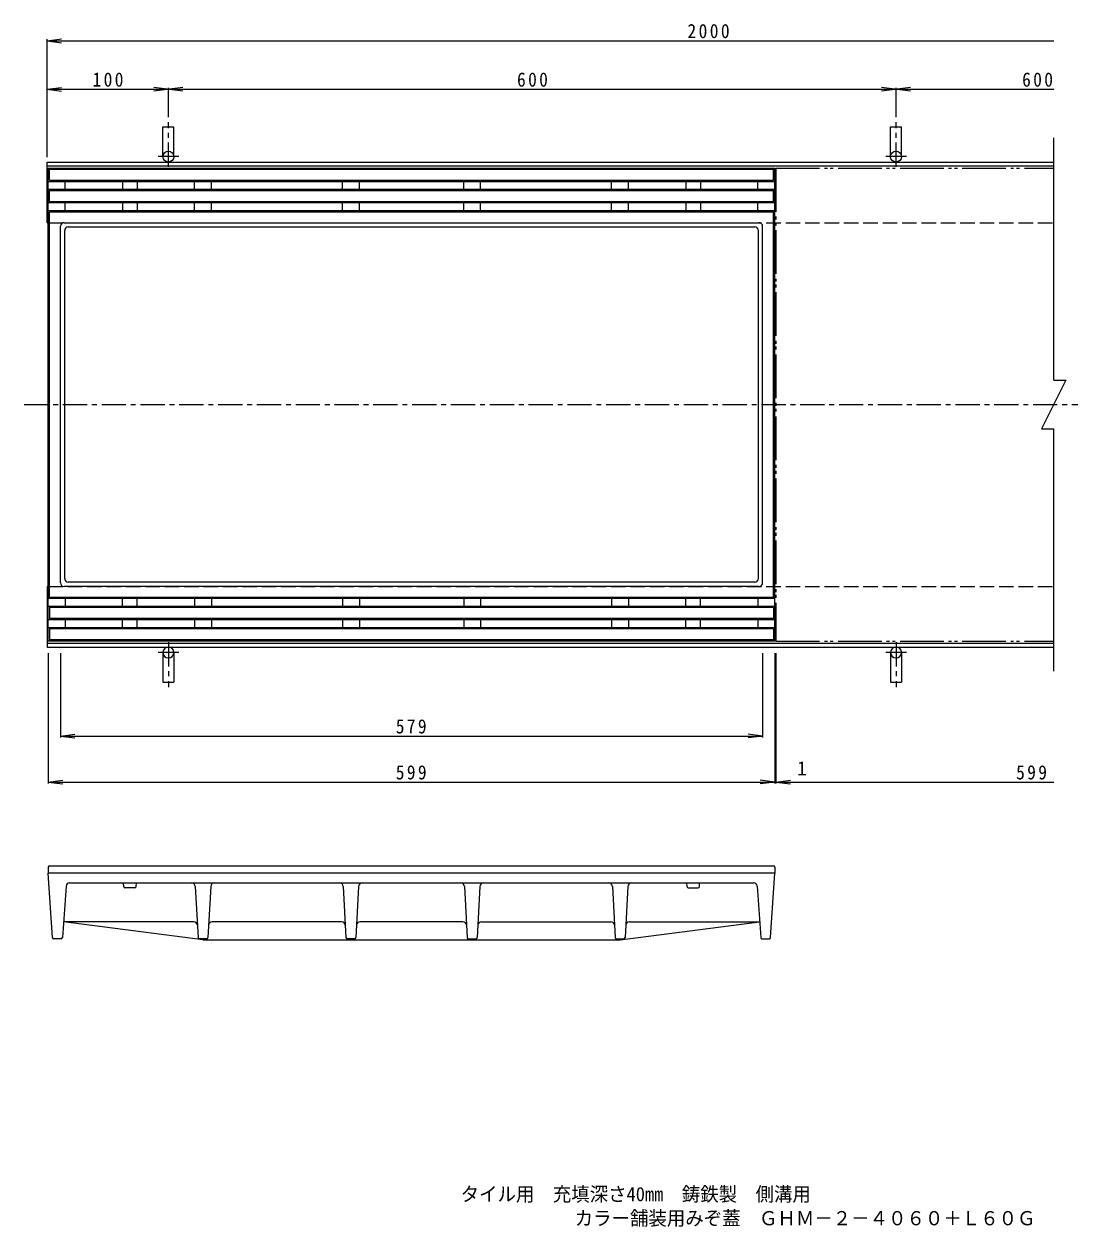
# Model space of a CAD drawing. Units: millimetres, scale not verified. Extents: x -695 to 698, y -548 to 444.
# Drawn here: x -695 to 174, y -548 to 444 of the extents above; entities that cross this region are included whole.
import ezdxf
from ezdxf.enums import TextEntityAlignment as Align

# ---------------------------------------------------------------- set-up
doc = ezdxf.new("R2010")
doc.units = ezdxf.units.MM
doc.header["$LTSCALE"] = 4
for name, pattern in [('CHAIN1', [8, 5, -1, 1, -1]), ('DASHED3', [4, 3, -1]), ('DOUBLE_CHAIN2', [12.8, 9, -1, 0.6, -0.6, 0.6, -1])]:
    doc.linetypes.add(name, pattern=pattern)
for name, color, linetype, lineweight in [('0-0', 3, 'Continuous', 9), ('0-1', 2, 'Continuous', 9), ('0-F', 7, 'Continuous', 9)]:
    doc.layers.add(name, color=color, linetype=linetype, lineweight=lineweight)
doc.layers.add('F-5', color=3, linetype='Continuous')
doc.styles.add('ＭＳ ゴシック', font='')
doc.styles.get('ＭＳ ゴシック').set_extended_font_data('MS Gothic')

msp = doc.modelspace()

# ---------------------------------------------------------------- linework, layer by layer
at = {"layer": '0-0'}
for p, q in [((-674.644, 325.151), (-75.644, 325.151)), ((-674.644, -64.849), (-674.644, 325.151)), ((-673.644, 324.151), (-76.645, 324.151)), ((-673.644, 315.151), (-673.644, 324.151)), ((-76.645, 315.151), (-76.645, 324.151)), ((-75.644, -64.849), (-75.644, 325.151)), ((-674.644, 314.151), (-75.644, 314.151)), ((-674.644, 307.651), (-75.644, 307.651)), ((-673.644, 315.151), (-76.645, 315.151)), ((-660.644, 307.651), (-660.644, 314.151)), ((-613.394, 314.151), (-613.394, 307.651)), ((-601.394, 314.151), (-601.394, 307.651)), ((-554.144, 307.651), (-554.144, 314.151)), ((-540.145, 307.651), (-540.145, 314.151)), ((-432.144, 307.651), (-432.144, 314.151)), ((-418.144, 307.651), (-418.144, 314.151)), ((-332.144, 307.651), (-332.144, 314.151)), ((-318.144, 307.651), (-318.144, 314.151)), ((-210.145, 307.651), (-210.145, 314.151)), ((-196.144, 307.651), (-196.144, 314.151)), ((-148.895, 314.151), (-148.895, 307.651)), ((-136.894, 314.151), (-136.894, 307.651)), ((-89.644, 307.651), (-89.644, 314.151)), ((-673.644, 306.651), (-76.645, 306.651)), ((-673.644, 297.651), (-673.644, 306.651)), ((-673.644, 297.651), (-76.645, 297.651)), ((-76.645, 297.651), (-76.645, 306.651)), ((-674.644, 296.651), (-75.644, 296.651)), ((-674.644, 290.151), (-75.644, 290.151)), ((-673.644, 289.151), (-76.645, 289.151)), ((-673.644, -28.849), (-673.644, 289.151)), ((-660.644, 290.151), (-660.644, 296.651)), ((-613.394, 296.651), (-613.394, 290.15)), ((-601.394, 296.651), (-601.394, 290.15)), ((-554.144, 290.151), (-554.144, 296.651)), ((-540.145, 290.151), (-540.145, 296.651)), ((-432.144, 290.151), (-432.144, 296.651)), ((-418.144, 290.151), (-418.144, 296.651)), ((-332.144, 290.151), (-332.144, 296.651)), ((-318.144, 290.151), (-318.144, 296.651)), ((-210.145, 290.151), (-210.145, 296.651)), ((-196.144, 290.151), (-196.144, 296.651)), ((-148.895, 296.651), (-148.895, 290.15)), ((-136.894, 296.651), (-136.894, 290.15)), ((-89.644, 290.151), (-89.644, 296.651)), ((-76.645, -28.849), (-76.645, 289.151)), ((-661.644, 280.151), (-88.644, 280.151)), ((-664.644, -16.849), (-664.644, 277.151)), ((-661.144, -13.349), (-661.144, 273.651)), ((-658.144, 276.651), (-92.144, 276.651)), ((-89.144, -13.349), (-89.144, 273.651)), ((-85.644, -16.849), (-85.644, 277.151)), ((-92.144, -16.349), (-658.144, -16.349)), ((-76.645, -28.849), (-673.644, -28.849)), ((-88.644, -19.849), (-661.644, -19.849)), ((-75.644, -29.849), (-674.644, -29.849)), ((-75.644, -36.349), (-674.644, -36.349)), ((-76.645, -37.349), (-673.644, -37.349)), ((-673.644, -37.349), (-673.644, -46.349)), ((-660.644, -29.849), (-660.644, -36.349)), ((-613.394, -36.349), (-613.394, -29.849)), ((-601.394, -36.349), (-601.394, -29.849)), ((-554.144, -29.849), (-554.144, -36.349)), ((-540.145, -29.849), (-540.145, -36.349)), ((-432.144, -29.849), (-432.144, -36.349)), ((-418.144, -29.849), (-418.144, -36.349)), ((-332.144, -29.849), (-332.144, -36.349)), ((-318.144, -29.849), (-318.144, -36.349)), ((-210.145, -29.849), (-210.145, -36.349)), ((-196.144, -29.849), (-196.144, -36.349)), ((-148.895, -36.349), (-148.895, -29.849)), ((-136.894, -36.349), (-136.894, -29.849)), ((-89.644, -29.849), (-89.644, -36.349)), ((-76.645, -37.349), (-76.645, -46.349)), ((-75.644, -47.349), (-674.644, -47.349)), ((-76.645, -46.349), (-673.644, -46.349)), ((-660.644, -47.349), (-660.644, -53.849)), ((-613.394, -53.849), (-613.394, -47.349)), ((-601.394, -53.849), (-601.394, -47.349)), ((-554.144, -47.349), (-554.144, -53.849)), ((-540.145, -47.349), (-540.145, -53.849)), ((-432.144, -47.349), (-432.144, -53.849)), ((-418.144, -47.349), (-418.144, -53.849)), ((-332.144, -47.349), (-332.144, -53.849)), ((-318.144, -47.349), (-318.144, -53.849)), ((-210.145, -47.349), (-210.145, -53.849)), ((-196.144, -47.349), (-196.144, -53.849)), ((-148.895, -53.849), (-148.895, -47.349)), ((-136.894, -53.849), (-136.894, -47.349)), ((-89.644, -47.349), (-89.644, -53.849)), ((-75.644, -53.849), (-674.644, -53.849)), ((-76.645, -54.849), (-673.644, -54.849)), ((-673.644, -54.849), (-673.644, -63.849)), ((-76.645, -54.849), (-76.645, -63.849)), ((-75.644, -64.849), (-674.644, -64.849)), ((-76.645, -63.849), (-673.644, -63.849)), ((-674.644, -251.373), (-674.644, -256.373)), ((-671.205, -309.438), (-674.644, -256.373)), ((-75.645, -256.373), (-674.644, -256.373)), ((-673.644, -250.373), (-76.645, -250.373)), ((-79.084, -309.438), (-75.645, -256.373)), ((-75.645, -251.373), (-75.645, -256.373)), ((-660.058, -267.159), (-663.078, -309.445)), ((-657.065, -264.373), (-93.224, -264.373)), ((-612.471, -267.456), (-612.728, -264.373)), ((-602.318, -267.456), (-602.061, -264.373)), ((-553.542, -267.207), (-551.197, -309.429)), ((-540.746, -267.207), (-543.092, -309.429)), ((-431.543, -267.207), (-429.197, -309.429)), ((-418.746, -267.207), (-421.092, -309.429)), ((-331.543, -267.207), (-329.197, -309.429)), ((-318.746, -267.207), (-321.092, -309.429)), ((-209.543, -267.207), (-207.197, -309.429)), ((-196.746, -267.207), (-199.092, -309.429)), ((-147.971, -267.456), (-148.228, -264.373)), ((-137.818, -267.456), (-137.561, -264.373)), ((-90.231, -267.159), (-87.211, -309.445)), ((-603.315, -268.373), (-611.474, -268.373)), ((-146.974, -268.373), (-138.815, -268.373)), ((-554.76, -296.373), (-662.144, -296.373)), ((-547.144, -311.373), (-662.144, -296.373)), ((-432.76, -296.373), (-539.529, -296.373)), ((-332.76, -296.373), (-417.529, -296.373)), ((-317.529, -296.373), (-210.76, -296.373)), ((-195.529, -296.373), (-88.145, -296.373)), ((-664.076, -310.373), (-670.207, -310.373)), ((-544.09, -310.373), (-550.198, -310.373)), ((-422.091, -310.373), (-428.198, -310.373)), ((-328.198, -310.373), (-322.091, -310.373)), ((-206.199, -310.373), (-200.091, -310.373)), ((-86.213, -310.373), (-80.082, -310.373))]:
    msp.add_line(p, q, dxfattribs=at)
at = {"layer": '0-0', "linetype": 'DOUBLE_CHAIN2'}
for p, q in [((-74.644, 325.151), (154.356, 325.151)), ((-74.644, 325.151), (-74.644, -64.849)), ((-74.644, -64.849), (154.356, -64.849))]:
    msp.add_line(p, q, dxfattribs=at)
at = {"layer": '0-0', "linetype": 'CHAIN1'}
msp.add_line((-694.644, 130.151), (174.355, 130.151), dxfattribs=at)
at = {"layer": '0-0'}
msp.add_lwpolyline([(-547.144, -311.373), (-203.145, -311.373), (-88.145, -296.373)], dxfattribs=at)
for centre, radius, start, end in [((-661.644, 277.151), 3, 89.99998, 180), ((-88.644, 277.151), 3, 0, 90), ((-658.144, 273.651), 3, 89.99998, 180), ((-92.144, 273.651), 3, 0, 90), ((-661.644, -16.849), 3, 180, 270), ((-658.144, -13.349), 3, 180, 270), ((-92.144, -13.349), 3, 270, 0), ((-88.644, -16.849), 3, 270, 0), ((-673.644, -251.373), 1, 90, 180), ((-76.645, -251.373), 1, 0, 90), ((-657.065, -267.373), 3, 90, 175.91396), ((-611.474, -267.373), 1, 184.76341, 270), ((-603.315, -267.373), 1, 270, 355.23659), ((-556.538, -267.373), 3, 3.18019, 90), ((-537.751, -267.373), 3, 90, 176.81981), ((-434.538, -267.373), 3, 3.18019, 90), ((-415.751, -267.373), 3, 90, 176.81981), ((-334.538, -267.373), 3, 3.18019, 90), ((-315.751, -267.373), 3, 90, 176.81981), ((-212.538, -267.373), 3, 3.18019, 90), ((-193.751, -267.373), 3, 90, 176.81981), ((-146.974, -267.373), 1, 184.76341, 270), ((-138.815, -267.373), 1, 270, 355.23659), ((-93.224, -267.373), 3, 4.08604, 90), ((-554.76, -299.373), 3, 3.18019, 90), ((-539.529, -299.373), 3, 90, 176.81981), ((-432.76, -299.373), 3, 3.18019, 90), ((-417.529, -299.373), 3, 90, 176.81981), ((-332.76, -299.373), 3, 3.18019, 90), ((-317.529, -299.373), 3, 90, 176.81981), ((-210.76, -299.373), 3, 3.18019, 90), ((-195.529, -299.373), 3, 90, 176.81981), ((-670.207, -309.373), 1, 183.7085, 270), ((-664.076, -309.373), 1, 270, 355.91347), ((-550.198, -309.373), 1, 183.18015, 270), ((-544.09, -309.373), 1, 270, 356.81985), ((-428.198, -309.373), 1, 183.18015, 270), ((-422.091, -309.373), 1, 270, 356.81985), ((-328.198, -309.373), 1, 183.18015, 270), ((-322.091, -309.373), 1, 270, 356.81985), ((-206.199, -309.373), 1, 183.18015, 270), ((-200.091, -309.373), 1, 270, 356.81985), ((-86.213, -309.373), 1, 184.08653, 270), ((-80.082, -309.373), 1, 270, 356.2915)]:
    msp.add_arc(centre, radius, start, end, dxfattribs=at)
at = {"layer": '0-1'}
for p, q in [((-580.144, 334.654), (-580.144, 359.151)), ((-580.144, 359.151), (-571.144, 359.151)), ((-571.144, 334.651), (-571.144, 359.151)), ((19.855, 359.151), (28.855, 359.151)), ((19.855, 334.654), (19.855, 359.151)), ((28.855, 334.651), (28.855, 359.151)), ((154.356, 150.151), (154.356, 350.151)), ((-675.645, 280.151), (-675.645, 330.151)), ((-675.645, 330.151), (154.356, 330.151)), ((-675.645, 326.951), (154.356, 326.951)), ((-675.645, 280.151), (-674.644, 280.151)), ((154.356, -89.849), (154.356, 110.151)), ((-675.645, -19.849), (-675.645, -69.849)), ((-675.645, -19.849), (-674.644, -19.849)), ((-675.645, -66.649), (154.356, -66.649)), ((-675.645, -69.849), (154.356, -69.849)), ((-580.144, -74.353), (-580.144, -98.849)), ((-571.144, -74.349), (-571.144, -98.849)), ((19.855, -74.353), (19.855, -98.849)), ((28.855, -74.349), (28.855, -98.849)), ((-580.144, -98.849), (-571.144, -98.849)), ((19.855, -98.849), (28.855, -98.849))]:
    msp.add_line(p, q, dxfattribs=at)
at = {"layer": '0-1', "linetype": 'CHAIN1'}
for p, q in [((-575.645, 326.151), (-575.645, 363.151)), ((24.355, 326.151), (24.355, 363.151)), ((-567.145, 334.651), (-584.144, 334.651)), ((32.855, 334.651), (15.856, 334.651)), ((-575.645, -65.849), (-575.645, -102.849)), ((24.355, -65.849), (24.355, -102.849)), ((-567.145, -74.349), (-584.144, -74.349)), ((32.855, -74.349), (15.856, -74.349))]:
    msp.add_line(p, q, dxfattribs=at)
at = {"layer": '0-1', "linetype": 'DASHED3'}
for p, q in [((-674.644, 280.151), (154.356, 280.151)), ((-674.644, -19.849), (154.356, -19.849))]:
    msp.add_line(p, q, dxfattribs=at)
at = {"layer": '0-1'}
msp.add_lwpolyline([(154.356, 150.151), (164.356, 150.151), (144.355, 110.151), (154.356, 110.151)], dxfattribs=at)
for centre in [(-575.645, 334.651), (24.355, 334.651)]:
    msp.add_circle(centre, 4.5, dxfattribs=at)
for centre in [(-575.645, -74.349), (24.355, -74.349)]:
    msp.add_arc(centre, 4.5, 1.40329, 0, dxfattribs=at)
at = {"layer": '0-F'}
for p, q in [((-675.645, 430.151), (-663.747, 431.717)), ((-675.645, 334.151), (-675.645, 431.351)), ((-675.645, 430.151), (-663.747, 428.585)), ((-675.645, 430.151), (154.356, 430.151)), ((-675.645, 390.151), (-663.747, 391.717)), ((-675.645, 390.151), (-663.747, 388.585)), ((-675.645, 390.151), (154.356, 390.151)), ((-563.747, 388.585), (-587.542, 391.717)), ((-563.747, 391.717), (-587.542, 388.585)), ((-575.645, 367.151), (-575.645, 391.351)), ((36.253, 388.585), (12.458, 391.717)), ((36.253, 391.717), (12.458, 388.585)), ((24.355, 367.151), (24.355, 391.351)), ((-674.644, -74.849), (-674.644, -182.401)), ((-664.644, -74.849), (-664.645, -144.465)), ((-85.644, -74.849), (-85.644, -144.465)), ((-75.644, -74.849), (-75.644, -182.401)), ((-74.644, -74.849), (-74.644, -182.401)), ((-664.645, -143.265), (-652.747, -141.699)), ((-664.645, -143.265), (-85.644, -143.265)), ((-664.645, -143.265), (-652.747, -144.832)), ((-85.644, -143.265), (-97.542, -141.699)), ((-85.644, -143.265), (-97.542, -144.832)), ((-674.644, -181.201), (-662.747, -179.634)), ((-674.644, -181.201), (-662.747, -182.767)), ((-674.644, -181.201), (154.356, -181.201)), ((-75.644, -181.201), (-87.542, -179.634)), ((-75.644, -181.201), (-87.542, -182.767)), ((-74.644, -181.201), (-62.747, -179.634)), ((-74.644, -181.201), (-62.747, -182.767))]:
    msp.add_line(p, q, dxfattribs=at)

# ---------------------------------------------------------------- texts
at = {"layer": '0-F', "color": 2, "style": 'ＭＳ ゴシック'}
msp.add_text('1', height=11.73, dxfattribs=at).set_placement((-57.216, -179.201), align=Align.BOTTOM_LEFT)
at = {"layer": '0-F', "color": 2, "char_height": 11.73, "attachment_point": 7, "style": 'ＭＳ ゴシック'}
for s, insert in [('\\T1.28;\\W0.9;2000', (-147.627, 432.151)), ('\\T1.27;\\W0.9;100', (-638.145, 392.151)), ('\\T1.27;\\W0.9;600', (-288.144, 392.151)), ('\\T1.27;\\W0.9;600', (128.356, 392.151)), ('\\T1.27;\\W0.9;579', (-388.145, -141.265)), ('\\T1.27;\\W0.9;599', (-388.145, -179.201)), ('\\T1.27;\\W0.9;599', (123.383, -179.201))]:
    msp.add_mtext(s, dxfattribs=dict(at, insert=insert))
at = {"layer": 'F-5', "style": 'ＭＳ ゴシック', "width": 0.95}
for s, p in [('タイル用\u3000充填深さ40㎜\u3000鋳鉄製\u3000側溝用', (-334.623, -530.362)), ('カラー舗装用みぞ蓋\u3000ＧＨＭ－２－４０６０＋Ｌ６０Ｇ', (-240.623, -550.219))]:
    msp.add_text(s, height=11.73, dxfattribs=at).set_placement(p, align=Align.BOTTOM_LEFT)

doc.saveas('drawing.dxf')
